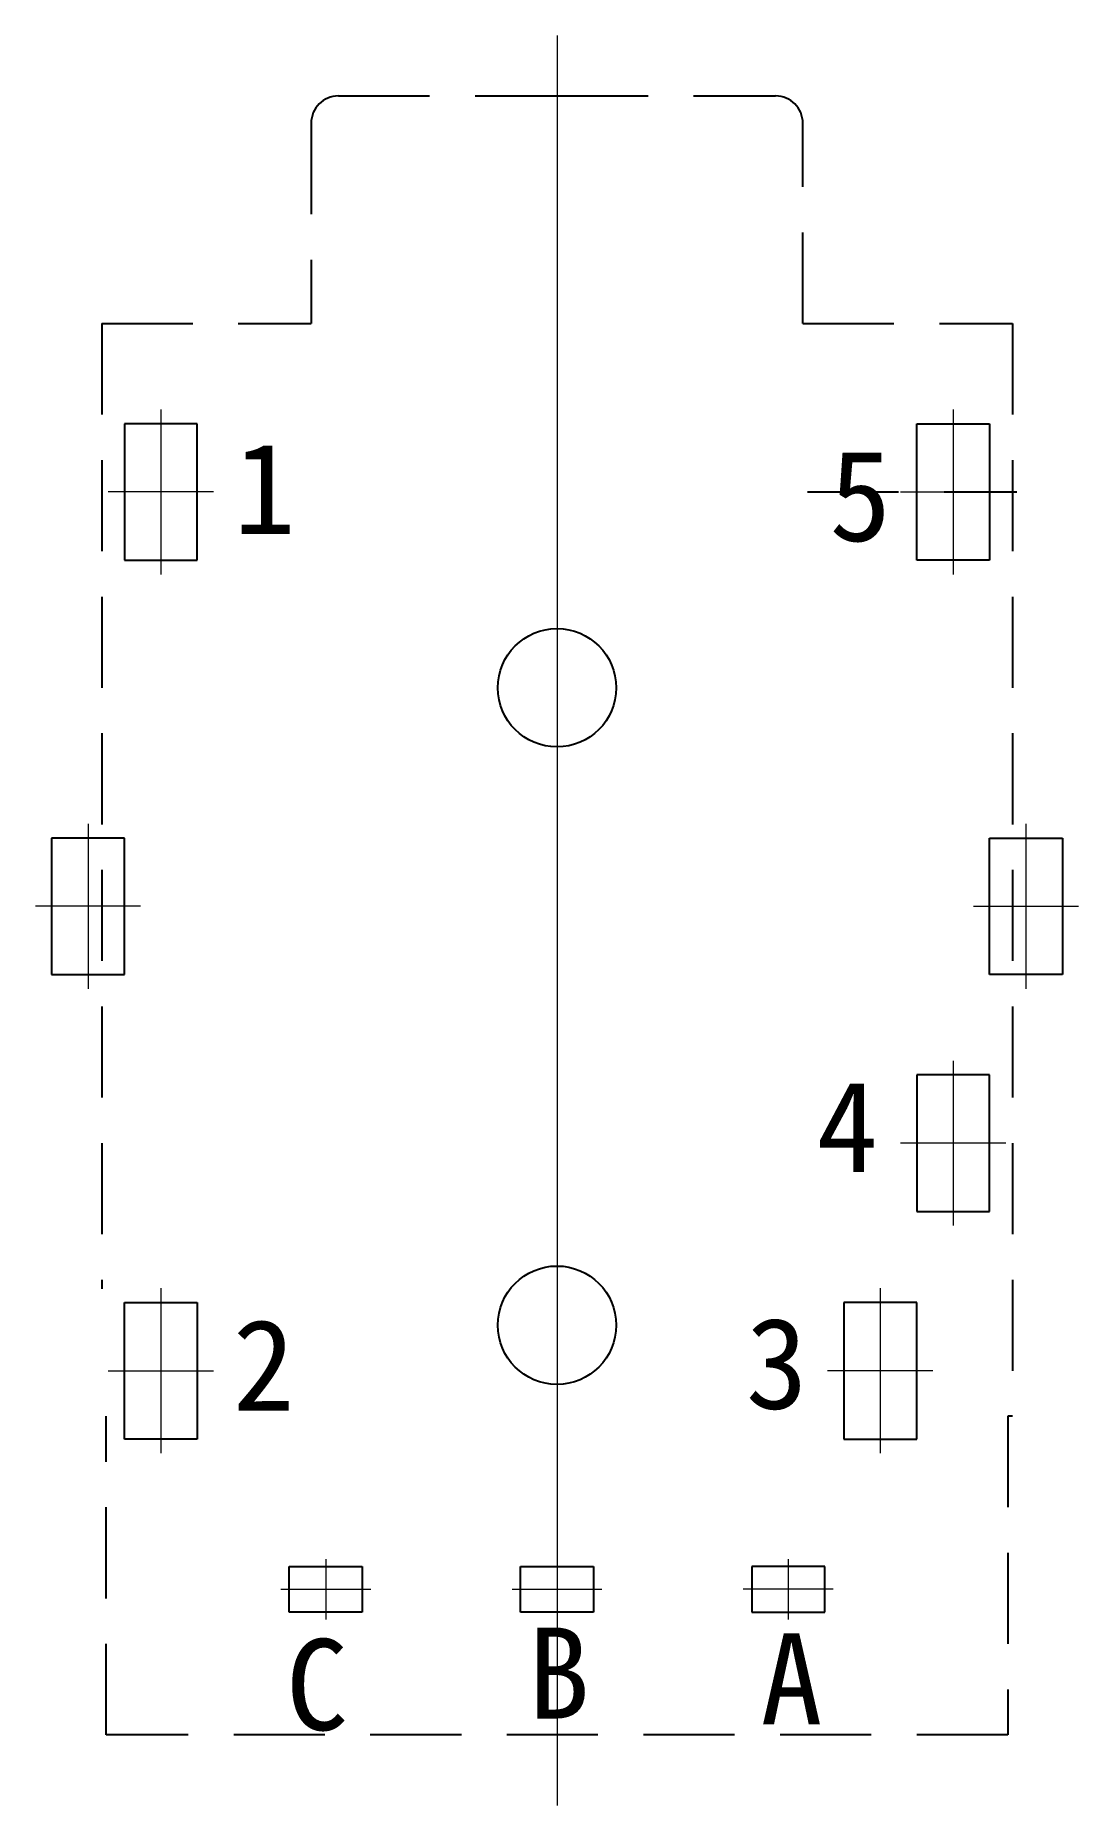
# Model space of a CAD drawing. Header units: inches. Extents: x 8.1 to 19.6, y 17.7 to 37.1.
import ezdxf
from ezdxf.enums import TextEntityAlignment as Align

# ---------------------------------------------------------------- set-up
doc = ezdxf.new("R2010")
doc.units = ezdxf.units.IN
doc.header["$MEASUREMENT"] = 0
for name, pattern in [('CENTER', [50.8, 31.75, -6.35, 6.35, -6.35]), ('CENTERX2', [101.6, 63.5, -12.7, 12.7, -12.7]), ('DASHEDX2', [1.5, 1, -0.5])]:
    doc.linetypes.add(name, pattern=pattern)
doc.layers.add('CEN', color=1, linetype='CENTERX2', lineweight=15)
doc.layers.add('CENTER', color=1, linetype='CENTER', lineweight=13)
doc.layers.add('G', color=6, linetype='Continuous')
doc.layers.add('MARK', color=5, linetype='Continuous')
doc.styles.add('ROMANS', font='')
doc.styles.get('ROMANS').set_extended_font_data('DFKai-SB')

msp = doc.modelspace()

# ---------------------------------------------------------------- linework, layer by layer
for p, q in [((9.904, 32.881), (9.104, 32.881)), ((9.104, 32.881), (9.104, 31.381)), ((9.904, 31.381), (9.904, 32.881)), ((17.804, 32.881), (18.604, 32.881)), ((17.804, 31.381), (17.804, 32.881)), ((18.604, 32.881), (18.604, 31.381)), ((9.104, 31.381), (9.904, 31.381)), ((18.604, 31.381), (17.804, 31.381)), ((9.104, 28.331), (8.304, 28.331)), ((8.304, 28.331), (8.304, 26.831)), ((9.104, 26.831), (9.104, 28.331)), ((18.604, 28.331), (19.404, 28.331)), ((18.604, 26.831), (18.604, 28.331)), ((19.404, 28.331), (19.404, 26.831)), ((8.304, 26.831), (9.104, 26.831)), ((19.404, 26.831), (18.604, 26.831)), ((18.604, 25.731), (17.804, 25.731)), ((17.804, 25.731), (17.804, 24.231)), ((18.604, 24.231), (18.604, 25.731)), ((17.804, 24.231), (18.604, 24.231)), ((9.104, 23.231), (9.904, 23.231)), ((9.104, 21.731), (9.104, 23.231)), ((9.904, 23.231), (9.904, 21.731)), ((17.804, 23.231), (17.004, 23.231)), ((17.004, 23.231), (17.004, 21.731)), ((17.804, 21.731), (17.804, 23.231)), ((9.904, 21.731), (9.104, 21.731)), ((17.004, 21.731), (17.804, 21.731)), ((10.914, 20.331), (11.714, 20.331)), ((10.914, 19.831), (10.914, 20.331)), ((11.714, 20.331), (11.714, 19.831)), ((13.454, 20.331), (14.254, 20.331)), ((13.454, 19.831), (13.454, 20.331)), ((14.254, 20.331), (14.254, 19.831)), ((16.794, 20.331), (15.994, 20.331)), ((15.994, 20.331), (15.994, 19.831)), ((16.794, 19.831), (16.794, 20.331)), ((11.714, 19.831), (10.914, 19.831)), ((14.254, 19.831), (13.454, 19.831)), ((15.994, 19.831), (16.794, 19.831))]:
    msp.add_line(p, q)
for centre in [(13.854, 29.981), (13.854, 22.981)]:
    msp.add_circle(centre, 0.65)
at = {"layer": 'CEN'}
msp.add_line((13.854, 37.145), (13.854, 17.706), dxfattribs=at)
at = {"layer": 'CENTER'}
for p, q in [((9.504, 33.036), (9.504, 31.226)), ((18.204, 33.036), (18.204, 31.226)), ((10.082, 32.131), (8.926, 32.131)), ((17.626, 32.131), (18.782, 32.131)), ((8.704, 28.486), (8.704, 26.676)), ((19.004, 28.486), (19.004, 26.676)), ((9.282, 27.581), (8.126, 27.581)), ((18.426, 27.581), (19.582, 27.581)), ((18.204, 25.886), (18.204, 24.076)), ((18.782, 24.981), (17.626, 24.981)), ((9.504, 23.386), (9.504, 21.576)), ((17.404, 23.386), (17.404, 21.576)), ((8.926, 22.481), (10.082, 22.481)), ((17.982, 22.481), (16.826, 22.481)), ((11.314, 20.412), (11.314, 19.75)), ((13.854, 20.412), (13.854, 19.75)), ((16.394, 20.412), (16.394, 19.75)), ((10.82, 20.081), (11.808, 20.081)), ((13.36, 20.081), (14.348, 20.081)), ((16.888, 20.081), (15.9, 20.081))]:
    msp.add_line(p, q, dxfattribs=at)
at = {"layer": 'MARK', "linetype": 'DASHEDX2'}
for p, q in [((11.454, 36.481), (13.854, 36.481)), ((13.854, 36.481), (16.254, 36.481)), ((11.154, 36.181), (11.154, 33.981)), ((16.554, 33.981), (16.554, 36.181)), ((8.854, 33.981), (11.154, 33.981)), ((8.854, 33.981), (8.854, 23.381)), ((16.554, 33.981), (18.854, 33.981)), ((18.854, 33.981), (18.854, 21.981)), ((16.604, 32.131), (18.904, 32.131)), ((8.904, 18.481), (8.904, 21.981)), ((18.854, 21.981), (18.804, 21.981)), ((18.804, 21.981), (18.804, 18.481)), ((18.804, 18.481), (8.904, 18.481))]:
    msp.add_line(p, q, dxfattribs=at)
for centre, start, end in [((11.454, 36.181), 90, 180), ((16.254, 36.181), 0, 90)]:
    msp.add_arc(centre, 0.3, start, end, dxfattribs=at)

# ---------------------------------------------------------------- texts
at = {"layer": 'G', "style": 'ROMANS'}
for s, p in [('1', (10.644, 32.17)), ('5', (17.184, 32.092)), ('4', (17.043, 25.162)), ('2', (10.634, 22.544)), ('3', (16.267, 22.563)), ('B', (13.874, 19.161)), ('C', (11.218, 19.035)), ('A', (16.429, 19.099))]:
    msp.add_text(s, height=1, dxfattribs=at).set_placement(p, align=Align.MIDDLE_CENTER)

doc.saveas('drawing.dxf')
